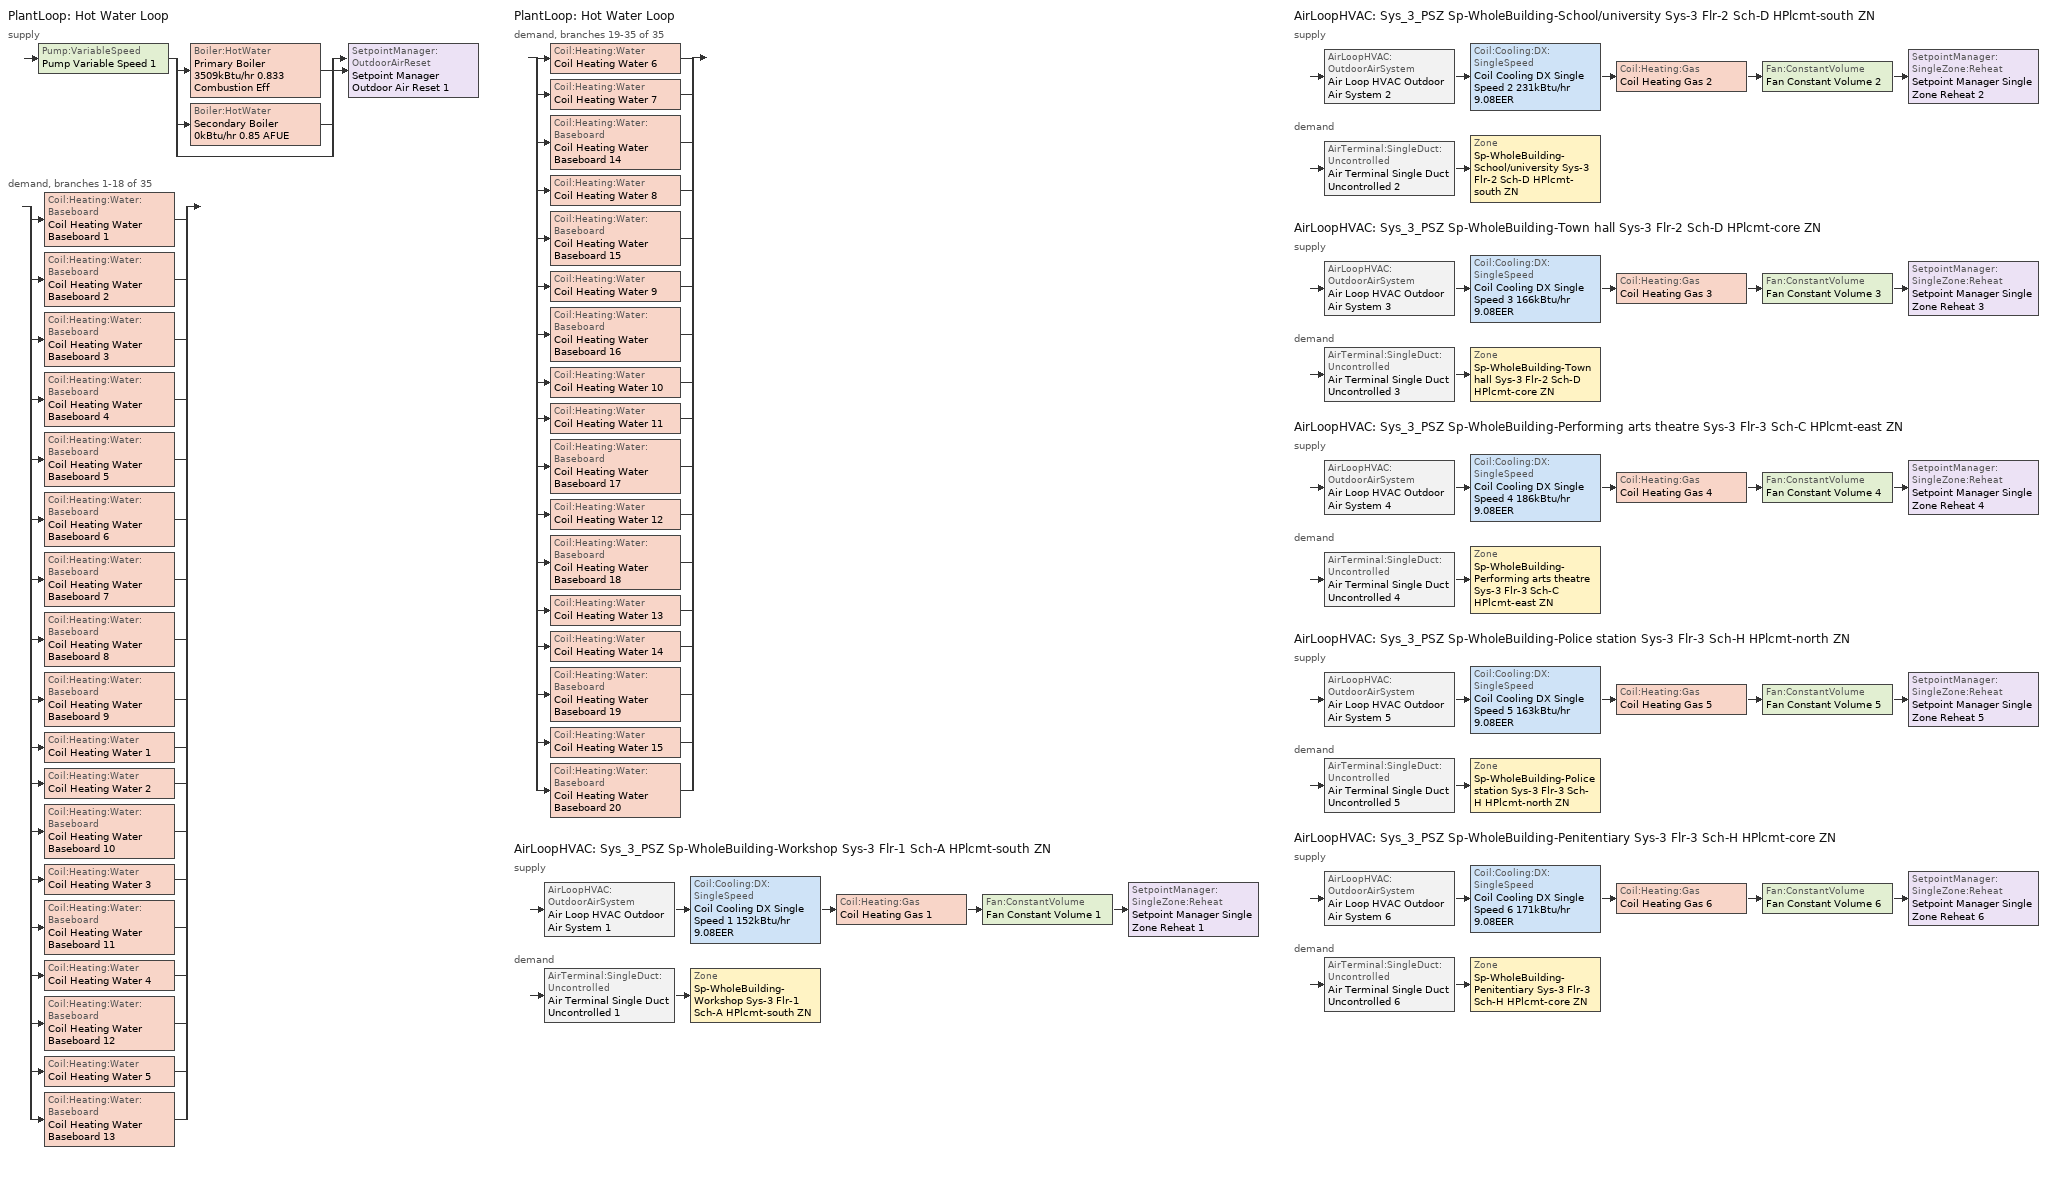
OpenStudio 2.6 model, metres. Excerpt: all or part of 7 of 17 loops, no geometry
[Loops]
PlantLoop 'Hot Water Loop'
 supply: Pump:VariableSpeed 'Pump Variable Speed 1' > split
  | Boiler:HotWater 'Primary Boiler 3509kBtu/hr 0.833 Combustion Eff'
  | Boiler:HotWater 'Secondary Boiler 0kBtu/hr 0.85 AFUE'
  | bypass
  join > SetpointManager:OutdoorAirReset 'Setpoint Manager Outdoor Air Reset 1'
 demand, branches 1-18 of 35: split
  | Coil:Heating:Water:Baseboard 'Coil Heating Water Baseboard 1'
  | Coil:Heating:Water:Baseboard 'Coil Heating Water Baseboard 2'
  | Coil:Heating:Water:Baseboard 'Coil Heating Water Baseboard 3'
  | Coil:Heating:Water:Baseboard 'Coil Heating Water Baseboard 4'
  | Coil:Heating:Water:Baseboard 'Coil Heating Water Baseboard 5'
  | Coil:Heating:Water:Baseboard 'Coil Heating Water Baseboard 6'
  | Coil:Heating:Water:Baseboard 'Coil Heating Water Baseboard 7'
  | Coil:Heating:Water:Baseboard 'Coil Heating Water Baseboard 8'
  | Coil:Heating:Water:Baseboard 'Coil Heating Water Baseboard 9'
  | Coil:Heating:Water 'Coil Heating Water 1'
  | Coil:Heating:Water 'Coil Heating Water 2'
  | Coil:Heating:Water:Baseboard 'Coil Heating Water Baseboard 10'
  | Coil:Heating:Water 'Coil Heating Water 3'
  | Coil:Heating:Water:Baseboard 'Coil Heating Water Baseboard 11'
  | Coil:Heating:Water 'Coil Heating Water 4'
  | Coil:Heating:Water:Baseboard 'Coil Heating Water Baseboard 12'
  | Coil:Heating:Water 'Coil Heating Water 5'
  | Coil:Heating:Water:Baseboard 'Coil Heating Water Baseboard 13'
PlantLoop 'Hot Water Loop'
 demand, branches 19-35 of 35: split
  | Coil:Heating:Water 'Coil Heating Water 6'
  | Coil:Heating:Water 'Coil Heating Water 7'
  | Coil:Heating:Water:Baseboard 'Coil Heating Water Baseboard 14'
  | Coil:Heating:Water 'Coil Heating Water 8'
  | Coil:Heating:Water:Baseboard 'Coil Heating Water Baseboard 15'
  | Coil:Heating:Water 'Coil Heating Water 9'
  | Coil:Heating:Water:Baseboard 'Coil Heating Water Baseboard 16'
  | Coil:Heating:Water 'Coil Heating Water 10'
  | Coil:Heating:Water 'Coil Heating Water 11'
  | Coil:Heating:Water:Baseboard 'Coil Heating Water Baseboard 17'
  | Coil:Heating:Water 'Coil Heating Water 12'
  | Coil:Heating:Water:Baseboard 'Coil Heating Water Baseboard 18'
  | Coil:Heating:Water 'Coil Heating Water 13'
  | Coil:Heating:Water 'Coil Heating Water 14'
  | Coil:Heating:Water:Baseboard 'Coil Heating Water Baseboard 19'
  | Coil:Heating:Water 'Coil Heating Water 15'
  | Coil:Heating:Water:Baseboard 'Coil Heating Water Baseboard 20'
AirLoopHVAC 'Sys_3_PSZ Sp-WholeBuilding-Workshop Sys-3 Flr-1 Sch-A HPlcmt-south ZN'
 supply: AirLoopHVAC:OutdoorAirSystem 'Air Loop HVAC Outdoor Air System 1' > Coil:Cooling:DX:SingleSpeed 'Coil Cooling DX Single Speed 1 152kBtu/hr 9.08EER' > Coil:Heating:Gas 'Coil Heating Gas 1' > Fan:ConstantVolume 'Fan Constant Volume 1' > SetpointManager:SingleZone:Reheat 'Setpoint Manager Single Zone Reheat 1'
 demand: AirTerminal:SingleDuct:Uncontrolled 'Air Terminal Single Duct Uncontrolled 1' > Zone 'Sp-WholeBuilding-Workshop Sys-3 Flr-1 Sch-A HPlcmt-south ZN'
AirLoopHVAC 'Sys_3_PSZ Sp-WholeBuilding-School/university Sys-3 Flr-2 Sch-D HPlcmt-south ZN'
 supply: AirLoopHVAC:OutdoorAirSystem 'Air Loop HVAC Outdoor Air System 2' > Coil:Cooling:DX:SingleSpeed 'Coil Cooling DX Single Speed 2 231kBtu/hr 9.08EER' > Coil:Heating:Gas 'Coil Heating Gas 2' > Fan:ConstantVolume 'Fan Constant Volume 2' > SetpointManager:SingleZone:Reheat 'Setpoint Manager Single Zone Reheat 2'
 demand: AirTerminal:SingleDuct:Uncontrolled 'Air Terminal Single Duct Uncontrolled 2' > Zone 'Sp-WholeBuilding-School/university Sys-3 Flr-2 Sch-D HPlcmt-south ZN'
AirLoopHVAC 'Sys_3_PSZ Sp-WholeBuilding-Town hall Sys-3 Flr-2 Sch-D HPlcmt-core ZN'
 supply: AirLoopHVAC:OutdoorAirSystem 'Air Loop HVAC Outdoor Air System 3' > Coil:Cooling:DX:SingleSpeed 'Coil Cooling DX Single Speed 3 166kBtu/hr 9.08EER' > Coil:Heating:Gas 'Coil Heating Gas 3' > Fan:ConstantVolume 'Fan Constant Volume 3' > SetpointManager:SingleZone:Reheat 'Setpoint Manager Single Zone Reheat 3'
 demand: AirTerminal:SingleDuct:Uncontrolled 'Air Terminal Single Duct Uncontrolled 3' > Zone 'Sp-WholeBuilding-Town hall Sys-3 Flr-2 Sch-D HPlcmt-core ZN'
AirLoopHVAC 'Sys_3_PSZ Sp-WholeBuilding-Performing arts theatre Sys-3 Flr-3 Sch-C HPlcmt-east ZN'
 supply: AirLoopHVAC:OutdoorAirSystem 'Air Loop HVAC Outdoor Air System 4' > Coil:Cooling:DX:SingleSpeed 'Coil Cooling DX Single Speed 4 186kBtu/hr 9.08EER' > Coil:Heating:Gas 'Coil Heating Gas 4' > Fan:ConstantVolume 'Fan Constant Volume 4' > SetpointManager:SingleZone:Reheat 'Setpoint Manager Single Zone Reheat 4'
 demand: AirTerminal:SingleDuct:Uncontrolled 'Air Terminal Single Duct Uncontrolled 4' > Zone 'Sp-WholeBuilding-Performing arts theatre Sys-3 Flr-3 Sch-C HPlcmt-east ZN'
AirLoopHVAC 'Sys_3_PSZ Sp-WholeBuilding-Police station Sys-3 Flr-3 Sch-H HPlcmt-north ZN'
 supply: AirLoopHVAC:OutdoorAirSystem 'Air Loop HVAC Outdoor Air System 5' > Coil:Cooling:DX:SingleSpeed 'Coil Cooling DX Single Speed 5 163kBtu/hr 9.08EER' > Coil:Heating:Gas 'Coil Heating Gas 5' > Fan:ConstantVolume 'Fan Constant Volume 5' > SetpointManager:SingleZone:Reheat 'Setpoint Manager Single Zone Reheat 5'
 demand: AirTerminal:SingleDuct:Uncontrolled 'Air Terminal Single Duct Uncontrolled 5' > Zone 'Sp-WholeBuilding-Police station Sys-3 Flr-3 Sch-H HPlcmt-north ZN'
AirLoopHVAC 'Sys_3_PSZ Sp-WholeBuilding-Penitentiary Sys-3 Flr-3 Sch-H HPlcmt-core ZN'
 supply: AirLoopHVAC:OutdoorAirSystem 'Air Loop HVAC Outdoor Air System 6' > Coil:Cooling:DX:SingleSpeed 'Coil Cooling DX Single Speed 6 171kBtu/hr 9.08EER' > Coil:Heating:Gas 'Coil Heating Gas 6' > Fan:ConstantVolume 'Fan Constant Volume 6' > SetpointManager:SingleZone:Reheat 'Setpoint Manager Single Zone Reheat 6'
 demand: AirTerminal:SingleDuct:Uncontrolled 'Air Terminal Single Duct Uncontrolled 6' > Zone 'Sp-WholeBuilding-Penitentiary Sys-3 Flr-3 Sch-H HPlcmt-core ZN'
[Sizing:Zone] Zone Cooling Design Supply Air Temperature Input Method=SupplyAirTemperature; Zone Cooling Design Supply Air Temperature {C}=13; Zone Cooling Design Supply Air Temperature Difference {deltaC}=11.11; Zone Heating Design Supply Air Temperature Input Method=SupplyAirTemperature; Zone Heating Design Supply Air Temperature {C}=43; Zone Heating Design Supply Air Temperature Difference {deltaC}=11.11; Zone Cooling Design Supply Air Humidity Ratio {kg-H2O/kg-air}=0.0085; Zone Heating Design Supply Air Humidity Ratio {kg-H2O/kg-air}=0.008; Zone Heating Sizing Factor=1.3; Zone Cooling Sizing Factor=1.1; Cooling Design Air Flow Method=DesignDay; Heating Design Air Flow Method=DesignDay; Account for Dedicated Outdoor Air System=No; Dedicated Outdoor Air System Control Strategy=NeutralSupplyAir; Dedicated Outdoor Air Low Setpoint Temperature for Design {C}=autosize; Dedicated Outdoor Air High Setpoint Temperature for Design {C}=autosize
Sp-WholeBuilding-Workshop Sys-3 Flr-1 Sch-A HPlcmt-south ZN; Sp-WholeBuilding-School/university Sys-3 Flr-2 Sch-D HPlcmt-south ZN; Sp-WholeBuilding-Town hall Sys-3 Flr-2 Sch-D HPlcmt-core ZN; Sp-WholeBuilding-Performing arts theatre Sys-3 Flr-3 Sch-C HPlcmt-east ZN; Sp-WholeBuilding-Police station Sys-3 Flr-3 Sch-H HPlcmt-north ZN; Sp-WholeBuilding-Penitentiary Sys-3 Flr-3 Sch-H HPlcmt-core ZN
[Zone equipment]
Sp-WholeBuilding-Workshop Sys-3 Flr-1 Sch-A HPlcmt-south ZN: Air Terminal Single Duct Uncontrolled 1, Zone HVAC Baseboard Convective Water 1
Sp-WholeBuilding-School/university Sys-3 Flr-2 Sch-D HPlcmt-south ZN: Air Terminal Single Duct Uncontrolled 2, Zone HVAC Baseboard Convective Water 2
Sp-WholeBuilding-Town hall Sys-3 Flr-2 Sch-D HPlcmt-core ZN: Air Terminal Single Duct Uncontrolled 3, Zone HVAC Baseboard Convective Water 3
Sp-WholeBuilding-Performing arts theatre Sys-3 Flr-3 Sch-C HPlcmt-east ZN: Air Terminal Single Duct Uncontrolled 4, Zone HVAC Baseboard Convective Water 4
Sp-WholeBuilding-Police station Sys-3 Flr-3 Sch-H HPlcmt-north ZN: Air Terminal Single Duct Uncontrolled 5, Zone HVAC Baseboard Convective Water 5
Sp-WholeBuilding-Penitentiary Sys-3 Flr-3 Sch-H HPlcmt-core ZN: Air Terminal Single Duct Uncontrolled 6, Zone HVAC Baseboard Convective Water 6
[PlantLoop]
Hot Water Loop: Fluid Type=Water; Glycol Concentration=0; Plant Loop Volume {m3}=Autocalculate; Load Distribution Scheme=Optimal
[Sizing:Plant]
Hot Water Loop: Loop Type=Heating; Design Loop Exit Temperature {C}=82; Loop Design Temperature Difference {deltaC}=16; Sizing Option=NonCoincident; Zone Timesteps in Averaging Window=1; Coincident Sizing Factor Mode=None
[Pump:VariableSpeed]
Pump Variable Speed 1: Motor Efficiency=0.895; Pump Control Type=Intermittent; Skin Loss Radiative Fraction=0.5; Design Power Sizing Method=PowerPerFlowPerPressure; Design Electric Power per Unit Flow Rate {W/(m3/s)}=348701.1; Design Shaft Power per Unit Flow Rate per Unit Head {W-s/m3-Pa}=1.50185; Design Minimum Flow Rate Fraction=0
[Boiler:HotWater] Fuel Type=NaturalGas; Normalized Boiler Efficiency Curve=BOILER-EFFFPLR-NECB2011; Water Outlet Upper Temperature Limit {C}=99; Parasitic Electric Load {W}=0; Sizing Factor=1
Name | Nominal Capacity {W} | Nominal Thermal Efficiency | Minimum Part Load Ratio | Boiler Flow Mode
Primary Boiler 3509kBtu/hr 0.833 Combustion Eff | 1.02838e+06 | 0.826 | 0.25 | LeavingSetpointModulated
Secondary Boiler 0kBtu/hr 0.85 AFUE | 0.001 | 0.85 |  | ConstantFlow
[SetpointManager:OutdoorAirReset]
Setpoint Manager Outdoor Air Reset 1: Control Variable=Temperature; Setpoint at Outdoor Low Temperature {C}=82; Outdoor Low Temperature {C}=-16; Setpoint at Outdoor High Temperature {C}=60; Outdoor High Temperature {C}=0
[AirLoopHVAC] Design Supply Air Flow Rate {m3/s}=AutoSize
Name | Availability Schedule
Sys_3_PSZ Sp-WholeBuilding-Workshop Sys-3 Flr-1 Sch-A HPlcmt-south ZN | Sys_3_PSZ Sp-WholeBuilding-Workshop Sys-3 Flr-1 Sch-A HPlcmt-south ZN Occ Sch
Sys_3_PSZ Sp-WholeBuilding-School/university Sys-3 Flr-2 Sch-D HPlcmt-south ZN | Sys_3_PSZ Sp-WholeBuilding-School/university Sys-3 Flr-2 Sch-D HPlcmt-south ZN Occ Sch
Sys_3_PSZ Sp-WholeBuilding-Town hall Sys-3 Flr-2 Sch-D HPlcmt-core ZN | Sys_3_PSZ Sp-WholeBuilding-Town hall Sys-3 Flr-2 Sch-D HPlcmt-core ZN Occ Sch
Sys_3_PSZ Sp-WholeBuilding-Performing arts theatre Sys-3 Flr-3 Sch-C HPlcmt-east ZN | Sys_3_PSZ Sp-WholeBuilding-Performing arts theatre Sys-3 Flr-3 Sch-C HPlcmt-east ZN Occ Sch
Sys_3_PSZ Sp-WholeBuilding-Police station Sys-3 Flr-3 Sch-H HPlcmt-north ZN | Sys_3_PSZ Sp-WholeBuilding-Police station Sys-3 Flr-3 Sch-H HPlcmt-north ZN Occ Sch
Sys_3_PSZ Sp-WholeBuilding-Penitentiary Sys-3 Flr-3 Sch-H HPlcmt-core ZN | Sys_3_PSZ Sp-WholeBuilding-Penitentiary Sys-3 Flr-3 Sch-H HPlcmt-core ZN Occ Sch
[Sizing:System] Type of Load to Size On=Sensible; Design Outdoor Air Flow Rate {m3/s}=Autosize; Minimum System Air Flow Ratio=1; Preheat Design Temperature {C}=7; Preheat Design Humidity Ratio {kg-H2O/kg-Air}=0.008; Precool Design Temperature {C}=13; Precool Design Humidity Ratio {kg-H2O/kg-Air}=0.008; Central Cooling Design Supply Air Temperature {C}=13; Central Heating Design Supply Air Temperature {C}=43; Sizing Option=NonCoincident; 100% Outdoor Air in Cooling=No; 100% Outdoor Air in Heating=No; Central Cooling Design Supply Air Humidity Ratio {kg-H2O/kg-Air}=0.0085; Central Heating Design Supply Air Humidity Ratio {kg-H2O/kg-Air}=0.008; Cooling Design Air Flow Method=DesignDay; Cooling Design Air Flow Rate {m3/s}=0; Heating Design Air Flow Method=DesignDay; Heating Design Air Flow Rate {m3/s}=0; System Outdoor Air Method=ZoneSum; Zone Maximum Outdoor Air Fraction=1; Cooling Supply Air Flow Rate Per Floor Area {m3/s-m2}=0.00996765; Cooling Fraction of Autosized Cooling Supply Air Flow Rate=1; Cooling Supply Air Flow Rate Per Unit Cooling Capacity {m3/s-W}=3.94755e-05; Heating Supply Air Flow Rate Per Floor Area {m3/s-m2}=0.00996765; Heating Fraction of Autosized Heating Supply Air Flow Rate=1; Heating Fraction of Autosized Cooling Supply Air Flow Rate=1; Heating Supply Air Flow Rate Per Unit Heating Capacity {m3/s-W}=3.15882e-05; Cooling Design Capacity Method=CoolingDesignCapacity; Cooling Design Capacity {W}=autosize; Cooling Design Capacity Per Floor Area {W/m2}=234.7; Fraction of Autosized Cooling Design Capacity=1; Heating Design Capacity Method=HeatingDesignCapacity; Heating Design Capacity {W}=autosize; Heating Design Capacity Per Floor Area {W/m2}=157; Fraction of Autosized Heating Design Capacity=1; Central Cooling Capacity Control Method=OnOff
Sys_3_PSZ Sp-WholeBuilding-Workshop Sys-3 Flr-1 Sch-A HPlcmt-south ZN; Sys_3_PSZ Sp-WholeBuilding-School/university Sys-3 Flr-2 Sch-D HPlcmt-south ZN; Sys_3_PSZ Sp-WholeBuilding-Town hall Sys-3 Flr-2 Sch-D HPlcmt-core ZN; Sys_3_PSZ Sp-WholeBuilding-Performing arts theatre Sys-3 Flr-3 Sch-C HPlcmt-east ZN; Sys_3_PSZ Sp-WholeBuilding-Police station Sys-3 Flr-3 Sch-H HPlcmt-north ZN; Sys_3_PSZ Sp-WholeBuilding-Penitentiary Sys-3 Flr-3 Sch-H HPlcmt-core ZN
[Fan:ConstantVolume] Availability Schedule=Always On Discrete; Fan Efficiency=0.39975; Pressure Rise {Pa}=640; Maximum Flow Rate {m3/s}=AutoSize; Motor Efficiency=0.615
Fan Constant Volume 1; Fan Constant Volume 2; Fan Constant Volume 3; Fan Constant Volume 4; Fan Constant Volume 5; Fan Constant Volume 6
[Coil:Heating:Gas] Availability Schedule=Always On Discrete; Gas Burner Efficiency=0.81; Nominal Capacity {W}=AutoSize; Parasitic Electric Load {W}=0; Part Load Fraction Correlation Curve=FURNACE-EFFPLR-NECB2011; Parasitic Gas Load {W}=0
Coil Heating Gas 1; Coil Heating Gas 2; Coil Heating Gas 3; Coil Heating Gas 4; Coil Heating Gas 5; Coil Heating Gas 6
[Coil:Cooling:DX:SingleSpeed] Availability Schedule=Always On Discrete; Rated Total Cooling Capacity {W}=autosize; Rated Sensible Heat Ratio=autosize; Rated Air Flow Rate {m3/s}=autosize; Rated Evaporator Fan Power Per Volume Flow Rate {W/(m3/s)}=773.3; Total Cooling Capacity Function of Temperature Curve=DXCOOL-NECB2011-REF-CAPFT; Total Cooling Capacity Function of Flow Fraction Curve=DXCOOL-NECB2011-REF-CAPFFLOW; Energy Input Ratio Function of Temperature Curve=DXCOOL-NECB2011-REF-COOLEIRFT; Energy Input Ratio Function of Flow Fraction Curve=DXCOOL-NECB2011-REF-COOLEIRFFLOW; Part Load Fraction Correlation Curve=DXCOOL-NECB2011-REF-COOLPLFFPLR; Condenser Type=AirCooled; Evaporative Condenser Effectiveness=0; Evaporative Condenser Air Flow Rate {m3/s}=Autosize; Evaporative Condenser Pump Rated Power Consumption {W}=Autosize; Crankcase Heater Capacity {W}=0; Maximum Outdoor Dry-Bulb Temperature for Crankcase Heater Operation {C}=0; Basin Heater Capacity {W/K}=0; Basin Heater Setpoint Temperature {C}=10
Name | Rated COP {W/W}
Coil Cooling DX Single Speed 1 152kBtu/hr 9.08EER | 3.17707
Coil Cooling DX Single Speed 2 231kBtu/hr 9.08EER | 3.23346
Coil Cooling DX Single Speed 3 166kBtu/hr 9.08EER | 3.18731
Coil Cooling DX Single Speed 4 186kBtu/hr 9.08EER | 3.20115
Coil Cooling DX Single Speed 5 163kBtu/hr 9.08EER | 3.18522
Coil Cooling DX Single Speed 6 171kBtu/hr 9.08EER | 3.19051
[Controller:OutdoorAir] Minimum Outdoor Air Flow Rate {m3/s}=autosize; Maximum Outdoor Air Flow Rate {m3/s}=Autosize; Economizer Control Type=DifferentialEnthalpy; Economizer Control Action Type=ModulateFlow; Lockout Type=NoLockout; Minimum Limit Type=FixedMinimum; High Humidity Control=No; Heat Recovery Bypass Control Type=BypassWhenOAFlowGreaterThanMinimum
Name | Minimum Outdoor Air Schedule | Controller Mechanical Ventilation
Controller Outdoor Air 1 | Sys_3_PSZ Sp-WholeBuilding-Workshop Sys-3 Flr-1 Sch-A HPlcmt-south ZN Occ Sch | Controller Mechanical Ventilation 1
Controller Outdoor Air 2 | Sys_3_PSZ Sp-WholeBuilding-School/university Sys-3 Flr-2 Sch-D HPlcmt-south ZN Occ Sch | Controller Mechanical Ventilation 2
Controller Outdoor Air 3 | Sys_3_PSZ Sp-WholeBuilding-Town hall Sys-3 Flr-2 Sch-D HPlcmt-core ZN Occ Sch | Controller Mechanical Ventilation 3
Controller Outdoor Air 4 | Sys_3_PSZ Sp-WholeBuilding-Performing arts theatre Sys-3 Flr-3 Sch-C HPlcmt-east ZN Occ Sch | Controller Mechanical Ventilation 4
Controller Outdoor Air 5 | Sys_3_PSZ Sp-WholeBuilding-Police station Sys-3 Flr-3 Sch-H HPlcmt-north ZN Occ Sch | Controller Mechanical Ventilation 5
Controller Outdoor Air 6 | Sys_3_PSZ Sp-WholeBuilding-Penitentiary Sys-3 Flr-3 Sch-H HPlcmt-core ZN Occ Sch | Controller Mechanical Ventilation 6
[Controller:MechanicalVentilation] Availability Schedule=Always On Discrete; System Outdoor Air Method=ZoneSum
Controller Mechanical Ventilation 1; Controller Mechanical Ventilation 2; Controller Mechanical Ventilation 3; Controller Mechanical Ventilation 4; Controller Mechanical Ventilation 5; Controller Mechanical Ventilation 6
[AirLoopHVAC:OutdoorAirSystem]
Name | Controller
Air Loop HVAC Outdoor Air System 1 | Controller Outdoor Air 1
Air Loop HVAC Outdoor Air System 2 | Controller Outdoor Air 2
Air Loop HVAC Outdoor Air System 3 | Controller Outdoor Air 3
Air Loop HVAC Outdoor Air System 4 | Controller Outdoor Air 4
Air Loop HVAC Outdoor Air System 5 | Controller Outdoor Air 5
Air Loop HVAC Outdoor Air System 6 | Controller Outdoor Air 6
[SetpointManager:SingleZone:Reheat] Minimum Supply Air Temperature {C}=13; Maximum Supply Air Temperature {C}=43
Name | Control Zone
Setpoint Manager Single Zone Reheat 1 | Sp-WholeBuilding-Workshop Sys-3 Flr-1 Sch-A HPlcmt-south ZN
Setpoint Manager Single Zone Reheat 2 | Sp-WholeBuilding-School/university Sys-3 Flr-2 Sch-D HPlcmt-south ZN
Setpoint Manager Single Zone Reheat 3 | Sp-WholeBuilding-Town hall Sys-3 Flr-2 Sch-D HPlcmt-core ZN
Setpoint Manager Single Zone Reheat 4 | Sp-WholeBuilding-Performing arts theatre Sys-3 Flr-3 Sch-C HPlcmt-east ZN
Setpoint Manager Single Zone Reheat 5 | Sp-WholeBuilding-Police station Sys-3 Flr-3 Sch-H HPlcmt-north ZN
Setpoint Manager Single Zone Reheat 6 | Sp-WholeBuilding-Penitentiary Sys-3 Flr-3 Sch-H HPlcmt-core ZN
[AirTerminal:SingleDuct:Uncontrolled] Availability Schedule=Always On Discrete; Maximum Air Flow Rate {m3/s}=AutoSize
Air Terminal Single Duct Uncontrolled 1; Air Terminal Single Duct Uncontrolled 2; Air Terminal Single Duct Uncontrolled 3; Air Terminal Single Duct Uncontrolled 4; Air Terminal Single Duct Uncontrolled 5; Air Terminal Single Duct Uncontrolled 6
[Coil:Heating:Water:Baseboard] Heating Design Capacity Method=HeatingDesignCapacity; Heating Design Capacity {W}=autosize; Heating Design Capacity Per Floor Area {W/m2}=0; Fraction of Autosized Heating Design Capacity=0.8
Coil Heating Water Baseboard 1; Coil Heating Water Baseboard 2; Coil Heating Water Baseboard 3; Coil Heating Water Baseboard 4; Coil Heating Water Baseboard 5; Coil Heating Water Baseboard 6; Coil Heating Water Baseboard 7; Coil Heating Water Baseboard 8; Coil Heating Water Baseboard 9; Coil Heating Water Baseboard 10; Coil Heating Water Baseboard 11; Coil Heating Water Baseboard 12; Coil Heating Water Baseboard 13; Coil Heating Water Baseboard 14; Coil Heating Water Baseboard 15; Coil Heating Water Baseboard 16; Coil Heating Water Baseboard 17; Coil Heating Water Baseboard 18; Coil Heating Water Baseboard 19; Coil Heating Water Baseboard 20
[ZoneHVAC:Baseboard:Convective:Water] Availability Schedule=Always On Discrete
Name | Heating Coil
Zone HVAC Baseboard Convective Water 1 | Coil Heating Water Baseboard 1
Zone HVAC Baseboard Convective Water 2 | Coil Heating Water Baseboard 2
Zone HVAC Baseboard Convective Water 3 | Coil Heating Water Baseboard 3
Zone HVAC Baseboard Convective Water 4 | Coil Heating Water Baseboard 4
Zone HVAC Baseboard Convective Water 5 | Coil Heating Water Baseboard 5
Zone HVAC Baseboard Convective Water 6 | Coil Heating Water Baseboard 6
Zone HVAC Baseboard Convective Water 7 | Coil Heating Water Baseboard 7
Zone HVAC Baseboard Convective Water 8 | Coil Heating Water Baseboard 8
Zone HVAC Baseboard Convective Water 9 | Coil Heating Water Baseboard 9
Zone HVAC Baseboard Convective Water 10 | Coil Heating Water Baseboard 10
Zone HVAC Baseboard Convective Water 11 | Coil Heating Water Baseboard 11
Zone HVAC Baseboard Convective Water 12 | Coil Heating Water Baseboard 12
Zone HVAC Baseboard Convective Water 13 | Coil Heating Water Baseboard 13
Zone HVAC Baseboard Convective Water 14 | Coil Heating Water Baseboard 14
Zone HVAC Baseboard Convective Water 15 | Coil Heating Water Baseboard 15
Zone HVAC Baseboard Convective Water 16 | Coil Heating Water Baseboard 16
Zone HVAC Baseboard Convective Water 17 | Coil Heating Water Baseboard 17
Zone HVAC Baseboard Convective Water 18 | Coil Heating Water Baseboard 18
Zone HVAC Baseboard Convective Water 19 | Coil Heating Water Baseboard 19
Zone HVAC Baseboard Convective Water 20 | Coil Heating Water Baseboard 20
[Coil:Heating:Water] Availability Schedule=Always On Discrete
Coil Heating Water 1; Coil Heating Water 2; Coil Heating Water 3; Coil Heating Water 4; Coil Heating Water 5; Coil Heating Water 6; Coil Heating Water 7; Coil Heating Water 8; Coil Heating Water 9; Coil Heating Water 10; Coil Heating Water 11; Coil Heating Water 12; Coil Heating Water 13; Coil Heating Water 14; Coil Heating Water 15
[Controller:WaterCoil] Action=Normal; Controller Convergence Tolerance {deltaC}=0.0001; Minimum Actuated Flow {m3/s}=0
Name | Water Coil
Controller Water Coil 1 | Coil Heating Water 1
Controller Water Coil 3 | Coil Heating Water 2
Controller Water Coil 4 | Coil Heating Water 3
Controller Water Coil 5 | Coil Heating Water 4
Controller Water Coil 6 | Coil Heating Water 5
Controller Water Coil 7 | Coil Heating Water 6
Controller Water Coil 9 | Coil Heating Water 7
Controller Water Coil 10 | Coil Heating Water 8
Controller Water Coil 11 | Coil Heating Water 9
Controller Water Coil 12 | Coil Heating Water 10
Controller Water Coil 14 | Coil Heating Water 11
Controller Water Coil 15 | Coil Heating Water 12
Controller Water Coil 16 | Coil Heating Water 13
Controller Water Coil 18 | Coil Heating Water 14
Controller Water Coil 19 | Coil Heating Water 15
[HeatExchanger:AirToAir:SensibleAndLatent] Availability Schedule=Always On Discrete; Nominal Supply Air Flow Rate {m3/s}=autosize; Sensible Effectiveness at 100% Heating Air Flow=0.5; Latent Effectiveness at 100% Heating Air Flow=0.5; Sensible Effectiveness at 75% Heating Air Flow=0.5; Latent Effectiveness at 75% Heating Air Flow=0.5; Sensible Effectiveness at 100% Cooling Air Flow=0.5; Latent Effectiveness at 100% Cooling Air Flow=0.5; Sensible Effectiveness at 75% Cooling Air Flow=0.5; Latent Effectiveness at 75% Cooling Air Flow=0.5; Supply Air Outlet Temperature Control=Yes; Heat Exchanger Type=Rotary; Frost Control Type=ExhaustOnly; Threshold Temperature {C}=-23.3; Initial Defrost Time Fraction=0.167; Rate of Defrost Time Fraction Increase {1/K}=1.44; Economizer Lockout=Yes
Name | Nominal Electric Power {W}
Sys_3_PSZ Sp-WholeBuilding-Penitentiary Sys-3 Flr-3 Sch-H HPlcmt-core ZN ERV | 733.419
Sys_3_PSZ Sp-WholeBuilding-Performing arts theatre Sys-3 Flr-3 Sch-C HPlcmt-east ZN ERV | 856.434
Sys_3_PSZ Sp-WholeBuilding-Police station Sys-3 Flr-3 Sch-H HPlcmt-north ZN ERV | 589.901
Sys_3_PSZ Sp-WholeBuilding-Religious building Sys-3 Flr-4 Sch-I HPlcmt-core ZN ERV | 1444.17
Sys_3_PSZ Sp-WholeBuilding-School/university Sys-3 Flr-2 Sch-D HPlcmt-south ZN ERV | 1054.63
Sys_3_PSZ Sp-WholeBuilding-Town hall Sys-3 Flr-2 Sch-D HPlcmt-core ZN ERV | 769.868
Sys_3_PSZ Sp-WholeBuilding-Workshop Sys-3 Flr-1 Sch-A HPlcmt-south ZN ERV | 1492.01
Sys_4_PSZ_Sp-WholeBuilding-Storage garage Sys-4 Flr-4 Sch-K HPlcmt-west ZN ERV | 5175.64
Sys_4_PSZ_Sp-WholeBuilding-Warehouse Sys-4 Flr-4 Sch-A HPlcmt-north ZN ERV | 466.885
Sys_6_VAV with Reheat ERV | 2906.69
Sys_6_VAV with Reheat 1 ERV | 1280.15
Sys_6_VAV with Reheat 2 ERV | 1027.29
Sys_6_VAV with Reheat 3 ERV | 1314.32
[Schedule:Ruleset]
Name | Default Day Schedule | Summer Design Day Schedule | Winter Design Day Schedule
Sys_3_PSZ Sp-WholeBuilding-Penitentiary Sys-3 Flr-3 Sch-H HPlcmt-core ZN Occ Sch | Sys_3_PSZ Sp-WholeBuilding-Penitentiary Sys-3 Flr-3 Sch-H HPlcmt-core ZN Occ Sch Default | Sys_3_PSZ Sp-WholeBuilding-Penitentiary Sys-3 Flr-3 Sch-H HPlcmt-core ZN Occ Sch Summer Design Day | Sys_3_PSZ Sp-WholeBuilding-Penitentiary Sys-3 Flr-3 Sch-H HPlcmt-core ZN Occ Sch Winter Design Day
Sys_3_PSZ Sp-WholeBuilding-Performing arts theatre Sys-3 Flr-3 Sch-C HPlcmt-east ZN Occ Sch | Sys_3_PSZ Sp-WholeBuilding-Performing arts theatre Sys-3 Flr-3 Sch-C HPlcmt-east ZN Occ Sch Default | Sys_3_PSZ Sp-WholeBuilding-Performing arts theatre Sys-3 Flr-3 Sch-C HPlcmt-east ZN Occ Sch Summer Design Day | Sys_3_PSZ Sp-WholeBuilding-Performing arts theatre Sys-3 Flr-3 Sch-C HPlcmt-east ZN Occ Sch Winter Design Day
Sys_3_PSZ Sp-WholeBuilding-Police station Sys-3 Flr-3 Sch-H HPlcmt-north ZN Occ Sch | Sys_3_PSZ Sp-WholeBuilding-Police station Sys-3 Flr-3 Sch-H HPlcmt-north ZN Occ Sch Default | Sys_3_PSZ Sp-WholeBuilding-Police station Sys-3 Flr-3 Sch-H HPlcmt-north ZN Occ Sch Summer Design Day | Sys_3_PSZ Sp-WholeBuilding-Police station Sys-3 Flr-3 Sch-H HPlcmt-north ZN Occ Sch Winter Design Day
Sys_3_PSZ Sp-WholeBuilding-School/university Sys-3 Flr-2 Sch-D HPlcmt-south ZN Occ Sch | Sys_3_PSZ Sp-WholeBuilding-School/university Sys-3 Flr-2 Sch-D HPlcmt-south ZN Occ Sch Default | Sys_3_PSZ Sp-WholeBuilding-School/university Sys-3 Flr-2 Sch-D HPlcmt-south ZN Occ Sch Summer Design Day | Sys_3_PSZ Sp-WholeBuilding-School/university Sys-3 Flr-2 Sch-D HPlcmt-south ZN Occ Sch Winter Design Day
Sys_3_PSZ Sp-WholeBuilding-Town hall Sys-3 Flr-2 Sch-D HPlcmt-core ZN Occ Sch | Sys_3_PSZ Sp-WholeBuilding-Town hall Sys-3 Flr-2 Sch-D HPlcmt-core ZN Occ Sch Default | Sys_3_PSZ Sp-WholeBuilding-Town hall Sys-3 Flr-2 Sch-D HPlcmt-core ZN Occ Sch Summer Design Day | Sys_3_PSZ Sp-WholeBuilding-Town hall Sys-3 Flr-2 Sch-D HPlcmt-core ZN Occ Sch Winter Design Day
Sys_3_PSZ Sp-WholeBuilding-Workshop Sys-3 Flr-1 Sch-A HPlcmt-south ZN Occ Sch | Sys_3_PSZ Sp-WholeBuilding-Workshop Sys-3 Flr-1 Sch-A HPlcmt-south ZN Occ Sch Default | Sys_3_PSZ Sp-WholeBuilding-Workshop Sys-3 Flr-1 Sch-A HPlcmt-south ZN Occ Sch Summer Design Day | Sys_3_PSZ Sp-WholeBuilding-Workshop Sys-3 Flr-1 Sch-A HPlcmt-south ZN Occ Sch Winter Design Day
[Schedule:Day]
Sys_3_PSZ Sp-WholeBuilding-Penitentiary Sys-3 Flr-3 Sch-H HPlcmt-core ZN Occ Sch Default; Sys_3_PSZ Sp-WholeBuilding-Penitentiary Sys-3 Flr-3 Sch-H HPlcmt-core ZN Occ Sch Winter Design Day; Sys_3_PSZ Sp-WholeBuilding-Penitentiary Sys-3 Flr-3 Sch-H HPlcmt-core ZN Occ Sch Summer Design Day; Sys_3_PSZ Sp-WholeBuilding-Penitentiary Sys-3 Flr-3 Sch-H HPlcmt-core ZN Occ Sch Monday; Sys_3_PSZ Sp-WholeBuilding-Penitentiary Sys-3 Flr-3 Sch-H HPlcmt-core ZN Occ Sch Tuesday; Sys_3_PSZ Sp-WholeBuilding-Penitentiary Sys-3 Flr-3 Sch-H HPlcmt-core ZN Occ Sch Wednesday; Sys_3_PSZ Sp-WholeBuilding-Penitentiary Sys-3 Flr-3 Sch-H HPlcmt-core ZN Occ Sch Thursday; Sys_3_PSZ Sp-WholeBuilding-Penitentiary Sys-3 Flr-3 Sch-H HPlcmt-core ZN Occ Sch Friday; Sys_3_PSZ Sp-WholeBuilding-Penitentiary Sys-3 Flr-3 Sch-H HPlcmt-core ZN Occ Sch Saturday; Sys_3_PSZ Sp-WholeBuilding-Penitentiary Sys-3 Flr-3 Sch-H HPlcmt-core ZN Occ Sch Sunday; Sys_3_PSZ Sp-WholeBuilding-Performing arts theatre Sys-3 Flr-3 Sch-C HPlcmt-east ZN Occ Sch Default; Sys_3_PSZ Sp-WholeBuilding-Performing arts theatre Sys-3 Flr-3 Sch-C HPlcmt-east ZN Occ Sch Winter Design Day; Sys_3_PSZ Sp-WholeBuilding-Performing arts theatre Sys-3 Flr-3 Sch-C HPlcmt-east ZN Occ Sch Summer Design Day; Sys_3_PSZ Sp-WholeBuilding-Police station Sys-3 Flr-3 Sch-H HPlcmt-north ZN Occ Sch Default; Sys_3_PSZ Sp-WholeBuilding-Police station Sys-3 Flr-3 Sch-H HPlcmt-north ZN Occ Sch Winter Design Day; Sys_3_PSZ Sp-WholeBuilding-Police station Sys-3 Flr-3 Sch-H HPlcmt-north ZN Occ Sch Summer Design Day; Sys_3_PSZ Sp-WholeBuilding-Police station Sys-3 Flr-3 Sch-H HPlcmt-north ZN Occ Sch Monday; Sys_3_PSZ Sp-WholeBuilding-Police station Sys-3 Flr-3 Sch-H HPlcmt-north ZN Occ Sch Tuesday; Sys_3_PSZ Sp-WholeBuilding-Police station Sys-3 Flr-3 Sch-H HPlcmt-north ZN Occ Sch Wednesday; Sys_3_PSZ Sp-WholeBuilding-Police station Sys-3 Flr-3 Sch-H HPlcmt-north ZN Occ Sch Thursday; Sys_3_PSZ Sp-WholeBuilding-Police station Sys-3 Flr-3 Sch-H HPlcmt-north ZN Occ Sch Friday; Sys_3_PSZ Sp-WholeBuilding-Police station Sys-3 Flr-3 Sch-H HPlcmt-north ZN Occ Sch Saturday; Sys_3_PSZ Sp-WholeBuilding-Police station Sys-3 Flr-3 Sch-H HPlcmt-north ZN Occ Sch Sunday; Sys_3_PSZ Sp-WholeBuilding-School/university Sys-3 Flr-2 Sch-D HPlcmt-south ZN Occ Sch Default; Sys_3_PSZ Sp-WholeBuilding-School/university Sys-3 Flr-2 Sch-D HPlcmt-south ZN Occ Sch Winter Design Day; Sys_3_PSZ Sp-WholeBuilding-School/university Sys-3 Flr-2 Sch-D HPlcmt-south ZN Occ Sch Summer Design Day; Sys_3_PSZ Sp-WholeBuilding-Town hall Sys-3 Flr-2 Sch-D HPlcmt-core ZN Occ Sch Default; Sys_3_PSZ Sp-WholeBuilding-Town hall Sys-3 Flr-2 Sch-D HPlcmt-core ZN Occ Sch Winter Design Day; Sys_3_PSZ Sp-WholeBuilding-Town hall Sys-3 Flr-2 Sch-D HPlcmt-core ZN Occ Sch Summer Design Day; Sys_3_PSZ Sp-WholeBuilding-Workshop Sys-3 Flr-1 Sch-A HPlcmt-south ZN Occ Sch Default; Sys_3_PSZ Sp-WholeBuilding-Workshop Sys-3 Flr-1 Sch-A HPlcmt-south ZN Occ Sch Winter Design Day; Sys_3_PSZ Sp-WholeBuilding-Workshop Sys-3 Flr-1 Sch-A HPlcmt-south ZN Occ Sch Summer Design Day: 24, 0, 1
Sys_3_PSZ Sp-WholeBuilding-Performing arts theatre Sys-3 Flr-3 Sch-C HPlcmt-east ZN Occ Sch Monday; Sys_3_PSZ Sp-WholeBuilding-Performing arts theatre Sys-3 Flr-3 Sch-C HPlcmt-east ZN Occ Sch Tuesday; Sys_3_PSZ Sp-WholeBuilding-Performing arts theatre Sys-3 Flr-3 Sch-C HPlcmt-east ZN Occ Sch Wednesday; Sys_3_PSZ Sp-WholeBuilding-Performing arts theatre Sys-3 Flr-3 Sch-C HPlcmt-east ZN Occ Sch Thursday; Sys_3_PSZ Sp-WholeBuilding-Performing arts theatre Sys-3 Flr-3 Sch-C HPlcmt-east ZN Occ Sch Friday; Sys_3_PSZ Sp-WholeBuilding-Performing arts theatre Sys-3 Flr-3 Sch-C HPlcmt-east ZN Occ Sch Saturday: 9, 0, 0, 21, 0, 1, 24, 0, 0
Sys_3_PSZ Sp-WholeBuilding-Performing arts theatre Sys-3 Flr-3 Sch-C HPlcmt-east ZN Occ Sch Sunday: 9, 0, 0, 19, 0, 1, 24, 0, 0
Sys_3_PSZ Sp-WholeBuilding-School/university Sys-3 Flr-2 Sch-D HPlcmt-south ZN Occ Sch Monday; Sys_3_PSZ Sp-WholeBuilding-School/university Sys-3 Flr-2 Sch-D HPlcmt-south ZN Occ Sch Tuesday; Sys_3_PSZ Sp-WholeBuilding-School/university Sys-3 Flr-2 Sch-D HPlcmt-south ZN Occ Sch Wednesday; Sys_3_PSZ Sp-WholeBuilding-School/university Sys-3 Flr-2 Sch-D HPlcmt-south ZN Occ Sch Thursday; Sys_3_PSZ Sp-WholeBuilding-School/university Sys-3 Flr-2 Sch-D HPlcmt-south ZN Occ Sch Friday; Sys_3_PSZ Sp-WholeBuilding-Town hall Sys-3 Flr-2 Sch-D HPlcmt-core ZN Occ Sch Monday; Sys_3_PSZ Sp-WholeBuilding-Town hall Sys-3 Flr-2 Sch-D HPlcmt-core ZN Occ Sch Tuesday; Sys_3_PSZ Sp-WholeBuilding-Town hall Sys-3 Flr-2 Sch-D HPlcmt-core ZN Occ Sch Wednesday; Sys_3_PSZ Sp-WholeBuilding-Town hall Sys-3 Flr-2 Sch-D HPlcmt-core ZN Occ Sch Thursday; Sys_3_PSZ Sp-WholeBuilding-Town hall Sys-3 Flr-2 Sch-D HPlcmt-core ZN Occ Sch Friday: 9, 0, 0, 18, 0, 1, 19, 0, 0, 22, 0, 1, 24, 0, 0
Sys_3_PSZ Sp-WholeBuilding-School/university Sys-3 Flr-2 Sch-D HPlcmt-south ZN Occ Sch Saturday; Sys_3_PSZ Sp-WholeBuilding-School/university Sys-3 Flr-2 Sch-D HPlcmt-south ZN Occ Sch Sunday; Sys_3_PSZ Sp-WholeBuilding-Town hall Sys-3 Flr-2 Sch-D HPlcmt-core ZN Occ Sch Saturday; Sys_3_PSZ Sp-WholeBuilding-Town hall Sys-3 Flr-2 Sch-D HPlcmt-core ZN Occ Sch Sunday; Sys_3_PSZ Sp-WholeBuilding-Workshop Sys-3 Flr-1 Sch-A HPlcmt-south ZN Occ Sch Saturday; Sys_3_PSZ Sp-WholeBuilding-Workshop Sys-3 Flr-1 Sch-A HPlcmt-south ZN Occ Sch Sunday: 24, 0, 0
Sys_3_PSZ Sp-WholeBuilding-Workshop Sys-3 Flr-1 Sch-A HPlcmt-south ZN Occ Sch Monday; Sys_3_PSZ Sp-WholeBuilding-Workshop Sys-3 Flr-1 Sch-A HPlcmt-south ZN Occ Sch Tuesday; Sys_3_PSZ Sp-WholeBuilding-Workshop Sys-3 Flr-1 Sch-A HPlcmt-south ZN Occ Sch Wednesday; Sys_3_PSZ Sp-WholeBuilding-Workshop Sys-3 Flr-1 Sch-A HPlcmt-south ZN Occ Sch Thursday; Sys_3_PSZ Sp-WholeBuilding-Workshop Sys-3 Flr-1 Sch-A HPlcmt-south ZN Occ Sch Friday: 8, 0, 0, 19, 0, 1, 24, 0, 0
[Schedule:Rule] Date Specification Type=DateRange; Start Month=1; Start Day=1; End Month=12
Name | Schedule Ruleset | Rule Order | Day Schedule | Apply Monday | End Day | Apply Tuesday | Apply Wednesday | Apply Thursday | Apply Friday | Apply Saturday | Apply Sunday
Sys_3_PSZ Sp-WholeBuilding-Penitentiary Sys-3 Flr-3 Sch-H HPlcmt-core ZN Occ Sch Monday Rule | Sys_3_PSZ Sp-WholeBuilding-Penitentiary Sys-3 Flr-3 Sch-H HPlcmt-core ZN Occ Sch | 6 | Sys_3_PSZ Sp-WholeBuilding-Penitentiary Sys-3 Flr-3 Sch-H HPlcmt-core ZN Occ Sch Monday | Yes | 25
Sys_3_PSZ Sp-WholeBuilding-Penitentiary Sys-3 Flr-3 Sch-H HPlcmt-core ZN Occ Sch Tuesday Rule | Sys_3_PSZ Sp-WholeBuilding-Penitentiary Sys-3 Flr-3 Sch-H HPlcmt-core ZN Occ Sch | 5 | Sys_3_PSZ Sp-WholeBuilding-Penitentiary Sys-3 Flr-3 Sch-H HPlcmt-core ZN Occ Sch Tuesday |  | 26 | Yes
Sys_3_PSZ Sp-WholeBuilding-Penitentiary Sys-3 Flr-3 Sch-H HPlcmt-core ZN Occ Sch Wednesday Rule | Sys_3_PSZ Sp-WholeBuilding-Penitentiary Sys-3 Flr-3 Sch-H HPlcmt-core ZN Occ Sch | 4 | Sys_3_PSZ Sp-WholeBuilding-Penitentiary Sys-3 Flr-3 Sch-H HPlcmt-core ZN Occ Sch Wednesday |  | 27 |  | Yes
Sys_3_PSZ Sp-WholeBuilding-Penitentiary Sys-3 Flr-3 Sch-H HPlcmt-core ZN Occ Sch Thursday Rule | Sys_3_PSZ Sp-WholeBuilding-Penitentiary Sys-3 Flr-3 Sch-H HPlcmt-core ZN Occ Sch | 3 | Sys_3_PSZ Sp-WholeBuilding-Penitentiary Sys-3 Flr-3 Sch-H HPlcmt-core ZN Occ Sch Thursday |  | 28 |  |  | Yes
Sys_3_PSZ Sp-WholeBuilding-Penitentiary Sys-3 Flr-3 Sch-H HPlcmt-core ZN Occ Sch Friday Rule | Sys_3_PSZ Sp-WholeBuilding-Penitentiary Sys-3 Flr-3 Sch-H HPlcmt-core ZN Occ Sch | 2 | Sys_3_PSZ Sp-WholeBuilding-Penitentiary Sys-3 Flr-3 Sch-H HPlcmt-core ZN Occ Sch Friday |  | 29 |  |  |  | Yes
Sys_3_PSZ Sp-WholeBuilding-Penitentiary Sys-3 Flr-3 Sch-H HPlcmt-core ZN Occ Sch Saturday Rule | Sys_3_PSZ Sp-WholeBuilding-Penitentiary Sys-3 Flr-3 Sch-H HPlcmt-core ZN Occ Sch | 1 | Sys_3_PSZ Sp-WholeBuilding-Penitentiary Sys-3 Flr-3 Sch-H HPlcmt-core ZN Occ Sch Saturday |  | 30 |  |  |  |  | Yes
Sys_3_PSZ Sp-WholeBuilding-Penitentiary Sys-3 Flr-3 Sch-H HPlcmt-core ZN Occ Sch Sunday Rule | Sys_3_PSZ Sp-WholeBuilding-Penitentiary Sys-3 Flr-3 Sch-H HPlcmt-core ZN Occ Sch | 0 | Sys_3_PSZ Sp-WholeBuilding-Penitentiary Sys-3 Flr-3 Sch-H HPlcmt-core ZN Occ Sch Sunday |  | 31 |  |  |  |  |  | Yes
Sys_3_PSZ Sp-WholeBuilding-Performing arts theatre Sys-3 Flr-3 Sch-C HPlcmt-east ZN Occ Sch Monday Rule | Sys_3_PSZ Sp-WholeBuilding-Performing arts theatre Sys-3 Flr-3 Sch-C HPlcmt-east ZN Occ Sch | 6 | Sys_3_PSZ Sp-WholeBuilding-Performing arts theatre Sys-3 Flr-3 Sch-C HPlcmt-east ZN Occ Sch Monday | Yes | 25
Sys_3_PSZ Sp-WholeBuilding-Performing arts theatre Sys-3 Flr-3 Sch-C HPlcmt-east ZN Occ Sch Tuesday Rule | Sys_3_PSZ Sp-WholeBuilding-Performing arts theatre Sys-3 Flr-3 Sch-C HPlcmt-east ZN Occ Sch | 5 | Sys_3_PSZ Sp-WholeBuilding-Performing arts theatre Sys-3 Flr-3 Sch-C HPlcmt-east ZN Occ Sch Tuesday |  | 26 | Yes
Sys_3_PSZ Sp-WholeBuilding-Performing arts theatre Sys-3 Flr-3 Sch-C HPlcmt-east ZN Occ Sch Wednesday Rule | Sys_3_PSZ Sp-WholeBuilding-Performing arts theatre Sys-3 Flr-3 Sch-C HPlcmt-east ZN Occ Sch | 4 | Sys_3_PSZ Sp-WholeBuilding-Performing arts theatre Sys-3 Flr-3 Sch-C HPlcmt-east ZN Occ Sch Wednesday |  | 27 |  | Yes
Sys_3_PSZ Sp-WholeBuilding-Performing arts theatre Sys-3 Flr-3 Sch-C HPlcmt-east ZN Occ Sch Thursday Rule | Sys_3_PSZ Sp-WholeBuilding-Performing arts theatre Sys-3 Flr-3 Sch-C HPlcmt-east ZN Occ Sch | 3 | Sys_3_PSZ Sp-WholeBuilding-Performing arts theatre Sys-3 Flr-3 Sch-C HPlcmt-east ZN Occ Sch Thursday |  | 28 |  |  | Yes
Sys_3_PSZ Sp-WholeBuilding-Performing arts theatre Sys-3 Flr-3 Sch-C HPlcmt-east ZN Occ Sch Friday Rule | Sys_3_PSZ Sp-WholeBuilding-Performing arts theatre Sys-3 Flr-3 Sch-C HPlcmt-east ZN Occ Sch | 2 | Sys_3_PSZ Sp-WholeBuilding-Performing arts theatre Sys-3 Flr-3 Sch-C HPlcmt-east ZN Occ Sch Friday |  | 29 |  |  |  | Yes
Sys_3_PSZ Sp-WholeBuilding-Performing arts theatre Sys-3 Flr-3 Sch-C HPlcmt-east ZN Occ Sch Saturday Rule | Sys_3_PSZ Sp-WholeBuilding-Performing arts theatre Sys-3 Flr-3 Sch-C HPlcmt-east ZN Occ Sch | 1 | Sys_3_PSZ Sp-WholeBuilding-Performing arts theatre Sys-3 Flr-3 Sch-C HPlcmt-east ZN Occ Sch Saturday |  | 30 |  |  |  |  | Yes
Sys_3_PSZ Sp-WholeBuilding-Performing arts theatre Sys-3 Flr-3 Sch-C HPlcmt-east ZN Occ Sch Sunday Rule | Sys_3_PSZ Sp-WholeBuilding-Performing arts theatre Sys-3 Flr-3 Sch-C HPlcmt-east ZN Occ Sch | 0 | Sys_3_PSZ Sp-WholeBuilding-Performing arts theatre Sys-3 Flr-3 Sch-C HPlcmt-east ZN Occ Sch Sunday |  | 31 |  |  |  |  |  | Yes
Sys_3_PSZ Sp-WholeBuilding-Police station Sys-3 Flr-3 Sch-H HPlcmt-north ZN Occ Sch Monday Rule | Sys_3_PSZ Sp-WholeBuilding-Police station Sys-3 Flr-3 Sch-H HPlcmt-north ZN Occ Sch | 6 | Sys_3_PSZ Sp-WholeBuilding-Police station Sys-3 Flr-3 Sch-H HPlcmt-north ZN Occ Sch Monday | Yes | 25
Sys_3_PSZ Sp-WholeBuilding-Police station Sys-3 Flr-3 Sch-H HPlcmt-north ZN Occ Sch Tuesday Rule | Sys_3_PSZ Sp-WholeBuilding-Police station Sys-3 Flr-3 Sch-H HPlcmt-north ZN Occ Sch | 5 | Sys_3_PSZ Sp-WholeBuilding-Police station Sys-3 Flr-3 Sch-H HPlcmt-north ZN Occ Sch Tuesday |  | 26 | Yes
Sys_3_PSZ Sp-WholeBuilding-Police station Sys-3 Flr-3 Sch-H HPlcmt-north ZN Occ Sch Wednesday Rule | Sys_3_PSZ Sp-WholeBuilding-Police station Sys-3 Flr-3 Sch-H HPlcmt-north ZN Occ Sch | 4 | Sys_3_PSZ Sp-WholeBuilding-Police station Sys-3 Flr-3 Sch-H HPlcmt-north ZN Occ Sch Wednesday |  | 27 |  | Yes
Sys_3_PSZ Sp-WholeBuilding-Police station Sys-3 Flr-3 Sch-H HPlcmt-north ZN Occ Sch Thursday Rule | Sys_3_PSZ Sp-WholeBuilding-Police station Sys-3 Flr-3 Sch-H HPlcmt-north ZN Occ Sch | 3 | Sys_3_PSZ Sp-WholeBuilding-Police station Sys-3 Flr-3 Sch-H HPlcmt-north ZN Occ Sch Thursday |  | 28 |  |  | Yes
Sys_3_PSZ Sp-WholeBuilding-Police station Sys-3 Flr-3 Sch-H HPlcmt-north ZN Occ Sch Friday Rule | Sys_3_PSZ Sp-WholeBuilding-Police station Sys-3 Flr-3 Sch-H HPlcmt-north ZN Occ Sch | 2 | Sys_3_PSZ Sp-WholeBuilding-Police station Sys-3 Flr-3 Sch-H HPlcmt-north ZN Occ Sch Friday |  | 29 |  |  |  | Yes
Sys_3_PSZ Sp-WholeBuilding-Police station Sys-3 Flr-3 Sch-H HPlcmt-north ZN Occ Sch Saturday Rule | Sys_3_PSZ Sp-WholeBuilding-Police station Sys-3 Flr-3 Sch-H HPlcmt-north ZN Occ Sch | 1 | Sys_3_PSZ Sp-WholeBuilding-Police station Sys-3 Flr-3 Sch-H HPlcmt-north ZN Occ Sch Saturday |  | 30 |  |  |  |  | Yes
Sys_3_PSZ Sp-WholeBuilding-Police station Sys-3 Flr-3 Sch-H HPlcmt-north ZN Occ Sch Sunday Rule | Sys_3_PSZ Sp-WholeBuilding-Police station Sys-3 Flr-3 Sch-H HPlcmt-north ZN Occ Sch | 0 | Sys_3_PSZ Sp-WholeBuilding-Police station Sys-3 Flr-3 Sch-H HPlcmt-north ZN Occ Sch Sunday |  | 31 |  |  |  |  |  | Yes
Sys_3_PSZ Sp-WholeBuilding-School/university Sys-3 Flr-2 Sch-D HPlcmt-south ZN Occ Sch Monday Rule | Sys_3_PSZ Sp-WholeBuilding-School/university Sys-3 Flr-2 Sch-D HPlcmt-south ZN Occ Sch | 6 | Sys_3_PSZ Sp-WholeBuilding-School/university Sys-3 Flr-2 Sch-D HPlcmt-south ZN Occ Sch Monday | Yes | 25
Sys_3_PSZ Sp-WholeBuilding-School/university Sys-3 Flr-2 Sch-D HPlcmt-south ZN Occ Sch Tuesday Rule | Sys_3_PSZ Sp-WholeBuilding-School/university Sys-3 Flr-2 Sch-D HPlcmt-south ZN Occ Sch | 5 | Sys_3_PSZ Sp-WholeBuilding-School/university Sys-3 Flr-2 Sch-D HPlcmt-south ZN Occ Sch Tuesday |  | 26 | Yes
Sys_3_PSZ Sp-WholeBuilding-School/university Sys-3 Flr-2 Sch-D HPlcmt-south ZN Occ Sch Wednesday Rule | Sys_3_PSZ Sp-WholeBuilding-School/university Sys-3 Flr-2 Sch-D HPlcmt-south ZN Occ Sch | 4 | Sys_3_PSZ Sp-WholeBuilding-School/university Sys-3 Flr-2 Sch-D HPlcmt-south ZN Occ Sch Wednesday |  | 27 |  | Yes
Sys_3_PSZ Sp-WholeBuilding-School/university Sys-3 Flr-2 Sch-D HPlcmt-south ZN Occ Sch Thursday Rule | Sys_3_PSZ Sp-WholeBuilding-School/university Sys-3 Flr-2 Sch-D HPlcmt-south ZN Occ Sch | 3 | Sys_3_PSZ Sp-WholeBuilding-School/university Sys-3 Flr-2 Sch-D HPlcmt-south ZN Occ Sch Thursday |  | 28 |  |  | Yes
Sys_3_PSZ Sp-WholeBuilding-School/university Sys-3 Flr-2 Sch-D HPlcmt-south ZN Occ Sch Friday Rule | Sys_3_PSZ Sp-WholeBuilding-School/university Sys-3 Flr-2 Sch-D HPlcmt-south ZN Occ Sch | 2 | Sys_3_PSZ Sp-WholeBuilding-School/university Sys-3 Flr-2 Sch-D HPlcmt-south ZN Occ Sch Friday |  | 29 |  |  |  | Yes
Sys_3_PSZ Sp-WholeBuilding-School/university Sys-3 Flr-2 Sch-D HPlcmt-south ZN Occ Sch Saturday Rule | Sys_3_PSZ Sp-WholeBuilding-School/university Sys-3 Flr-2 Sch-D HPlcmt-south ZN Occ Sch | 1 | Sys_3_PSZ Sp-WholeBuilding-School/university Sys-3 Flr-2 Sch-D HPlcmt-south ZN Occ Sch Saturday |  | 30 |  |  |  |  | Yes
Sys_3_PSZ Sp-WholeBuilding-School/university Sys-3 Flr-2 Sch-D HPlcmt-south ZN Occ Sch Sunday Rule | Sys_3_PSZ Sp-WholeBuilding-School/university Sys-3 Flr-2 Sch-D HPlcmt-south ZN Occ Sch | 0 | Sys_3_PSZ Sp-WholeBuilding-School/university Sys-3 Flr-2 Sch-D HPlcmt-south ZN Occ Sch Sunday |  | 31 |  |  |  |  |  | Yes
Sys_3_PSZ Sp-WholeBuilding-Town hall Sys-3 Flr-2 Sch-D HPlcmt-core ZN Occ Sch Monday Rule | Sys_3_PSZ Sp-WholeBuilding-Town hall Sys-3 Flr-2 Sch-D HPlcmt-core ZN Occ Sch | 6 | Sys_3_PSZ Sp-WholeBuilding-Town hall Sys-3 Flr-2 Sch-D HPlcmt-core ZN Occ Sch Monday | Yes | 25
Sys_3_PSZ Sp-WholeBuilding-Town hall Sys-3 Flr-2 Sch-D HPlcmt-core ZN Occ Sch Tuesday Rule | Sys_3_PSZ Sp-WholeBuilding-Town hall Sys-3 Flr-2 Sch-D HPlcmt-core ZN Occ Sch | 5 | Sys_3_PSZ Sp-WholeBuilding-Town hall Sys-3 Flr-2 Sch-D HPlcmt-core ZN Occ Sch Tuesday |  | 26 | Yes
Sys_3_PSZ Sp-WholeBuilding-Town hall Sys-3 Flr-2 Sch-D HPlcmt-core ZN Occ Sch Wednesday Rule | Sys_3_PSZ Sp-WholeBuilding-Town hall Sys-3 Flr-2 Sch-D HPlcmt-core ZN Occ Sch | 4 | Sys_3_PSZ Sp-WholeBuilding-Town hall Sys-3 Flr-2 Sch-D HPlcmt-core ZN Occ Sch Wednesday |  | 27 |  | Yes
Sys_3_PSZ Sp-WholeBuilding-Town hall Sys-3 Flr-2 Sch-D HPlcmt-core ZN Occ Sch Thursday Rule | Sys_3_PSZ Sp-WholeBuilding-Town hall Sys-3 Flr-2 Sch-D HPlcmt-core ZN Occ Sch | 3 | Sys_3_PSZ Sp-WholeBuilding-Town hall Sys-3 Flr-2 Sch-D HPlcmt-core ZN Occ Sch Thursday |  | 28 |  |  | Yes
Sys_3_PSZ Sp-WholeBuilding-Town hall Sys-3 Flr-2 Sch-D HPlcmt-core ZN Occ Sch Friday Rule | Sys_3_PSZ Sp-WholeBuilding-Town hall Sys-3 Flr-2 Sch-D HPlcmt-core ZN Occ Sch | 2 | Sys_3_PSZ Sp-WholeBuilding-Town hall Sys-3 Flr-2 Sch-D HPlcmt-core ZN Occ Sch Friday |  | 29 |  |  |  | Yes
Sys_3_PSZ Sp-WholeBuilding-Town hall Sys-3 Flr-2 Sch-D HPlcmt-core ZN Occ Sch Saturday Rule | Sys_3_PSZ Sp-WholeBuilding-Town hall Sys-3 Flr-2 Sch-D HPlcmt-core ZN Occ Sch | 1 | Sys_3_PSZ Sp-WholeBuilding-Town hall Sys-3 Flr-2 Sch-D HPlcmt-core ZN Occ Sch Saturday |  | 30 |  |  |  |  | Yes
Sys_3_PSZ Sp-WholeBuilding-Town hall Sys-3 Flr-2 Sch-D HPlcmt-core ZN Occ Sch Sunday Rule | Sys_3_PSZ Sp-WholeBuilding-Town hall Sys-3 Flr-2 Sch-D HPlcmt-core ZN Occ Sch | 0 | Sys_3_PSZ Sp-WholeBuilding-Town hall Sys-3 Flr-2 Sch-D HPlcmt-core ZN Occ Sch Sunday |  | 31 |  |  |  |  |  | Yes
Sys_3_PSZ Sp-WholeBuilding-Workshop Sys-3 Flr-1 Sch-A HPlcmt-south ZN Occ Sch Monday Rule | Sys_3_PSZ Sp-WholeBuilding-Workshop Sys-3 Flr-1 Sch-A HPlcmt-south ZN Occ Sch | 6 | Sys_3_PSZ Sp-WholeBuilding-Workshop Sys-3 Flr-1 Sch-A HPlcmt-south ZN Occ Sch Monday | Yes | 25
Sys_3_PSZ Sp-WholeBuilding-Workshop Sys-3 Flr-1 Sch-A HPlcmt-south ZN Occ Sch Tuesday Rule | Sys_3_PSZ Sp-WholeBuilding-Workshop Sys-3 Flr-1 Sch-A HPlcmt-south ZN Occ Sch | 5 | Sys_3_PSZ Sp-WholeBuilding-Workshop Sys-3 Flr-1 Sch-A HPlcmt-south ZN Occ Sch Tuesday |  | 26 | Yes
Sys_3_PSZ Sp-WholeBuilding-Workshop Sys-3 Flr-1 Sch-A HPlcmt-south ZN Occ Sch Wednesday Rule | Sys_3_PSZ Sp-WholeBuilding-Workshop Sys-3 Flr-1 Sch-A HPlcmt-south ZN Occ Sch | 4 | Sys_3_PSZ Sp-WholeBuilding-Workshop Sys-3 Flr-1 Sch-A HPlcmt-south ZN Occ Sch Wednesday |  | 27 |  | Yes
Sys_3_PSZ Sp-WholeBuilding-Workshop Sys-3 Flr-1 Sch-A HPlcmt-south ZN Occ Sch Thursday Rule | Sys_3_PSZ Sp-WholeBuilding-Workshop Sys-3 Flr-1 Sch-A HPlcmt-south ZN Occ Sch | 3 | Sys_3_PSZ Sp-WholeBuilding-Workshop Sys-3 Flr-1 Sch-A HPlcmt-south ZN Occ Sch Thursday |  | 28 |  |  | Yes
Sys_3_PSZ Sp-WholeBuilding-Workshop Sys-3 Flr-1 Sch-A HPlcmt-south ZN Occ Sch Friday Rule | Sys_3_PSZ Sp-WholeBuilding-Workshop Sys-3 Flr-1 Sch-A HPlcmt-south ZN Occ Sch | 2 | Sys_3_PSZ Sp-WholeBuilding-Workshop Sys-3 Flr-1 Sch-A HPlcmt-south ZN Occ Sch Friday |  | 29 |  |  |  | Yes
Sys_3_PSZ Sp-WholeBuilding-Workshop Sys-3 Flr-1 Sch-A HPlcmt-south ZN Occ Sch Saturday Rule | Sys_3_PSZ Sp-WholeBuilding-Workshop Sys-3 Flr-1 Sch-A HPlcmt-south ZN Occ Sch | 1 | Sys_3_PSZ Sp-WholeBuilding-Workshop Sys-3 Flr-1 Sch-A HPlcmt-south ZN Occ Sch Saturday |  | 30 |  |  |  |  | Yes
Sys_3_PSZ Sp-WholeBuilding-Workshop Sys-3 Flr-1 Sch-A HPlcmt-south ZN Occ Sch Sunday Rule | Sys_3_PSZ Sp-WholeBuilding-Workshop Sys-3 Flr-1 Sch-A HPlcmt-south ZN Occ Sch | 0 | Sys_3_PSZ Sp-WholeBuilding-Workshop Sys-3 Flr-1 Sch-A HPlcmt-south ZN Occ Sch Sunday |  | 31 |  |  |  |  |  | Yes
[Schedule:Constant]
Always On Discrete: Value=1
[Curve:Biquadratic] Minimum Value of x=13; Maximum Value of x=24; Minimum Value of y=24; Maximum Value of y=46
Name | Coefficient1 Constant | Coefficient2 x | Coefficient3 x**2 | Coefficient4 y | Coefficient5 y**2 | Coefficient6 x*y
DXCOOL-NECB2011-REF-CAPFT | 0.867905 | 0.0142459 | 0.00055436 | -0.0075575 | 3.3e-05 | -0.0001918
DXCOOL-NECB2011-REF-COOLEIRFT | 0.116936 | 0.0284933 | -0.0004112 | 0.0214108 | 0.00016103 | -0.0006791
[Curve:Quadratic] Coefficient1 Constant=1; Coefficient2 x=0; Coefficient3 x**2=0; Minimum Value of x=0; Maximum Value of x=1
DXCOOL-NECB2011-REF-CAPFFLOW; DXCOOL-NECB2011-REF-COOLEIRFFLOW
[Curve:Cubic] Maximum Value of x=1
Name | Coefficient1 Constant | Coefficient2 x | Coefficient3 x**2 | Coefficient4 x**3 | Minimum Value of x
DXCOOL-NECB2011-REF-COOLPLFFPLR | 0.0277 | 4.9151 | -8.184 | 4.2702 | 0.7
BOILER-EFFFPLR-NECB2011 | 0.2901 | 2.6664 | -3.764 | 1.82 | 0
FURNACE-EFFPLR-NECB2011 | 0.7277 | 1.0667 | -1.5174 | 0.7282 | 0
